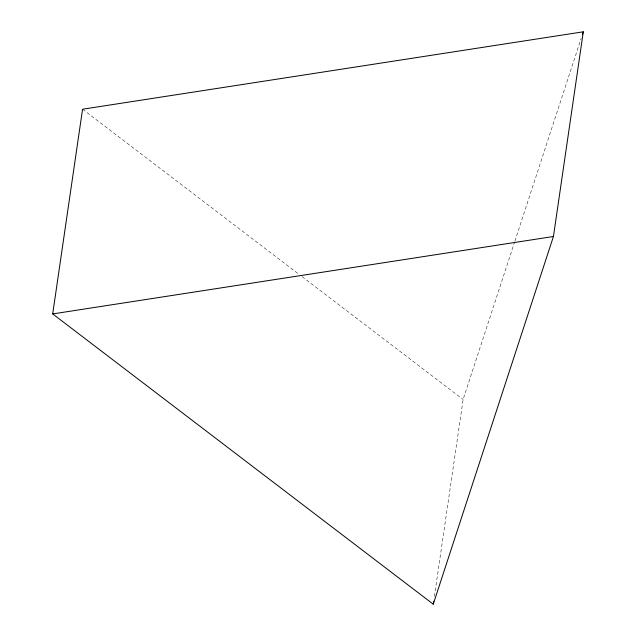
<?xml version="1.0" encoding="UTF-8"?>
<svg xmlns="http://www.w3.org/2000/svg" width="636" height="636" viewBox="0 0 636 636"><rect width="100%" height="100%" fill="white"/><g stroke="black" fill="none" stroke-linecap="round" stroke-linejoin="round"><path stroke-width="0.48" stroke-dasharray="3.18 2.39" d="M434.396 596.361L463.119 399.503L514.58 242.054M514.89 241.108L581.145 38.398M82.561 109.225L298.896 274.235M302.052 276.644L463.119 399.503"/><path stroke-width="0.95" d="M52.701 313.922L82.561 109.225L583.299 31.8L553.439 236.497L433.251 604.2L52.701 313.922L553.439 236.497M433.251 604.2L433.68 601.259M582.377 34.63L583.299 31.8"/></g></svg>
